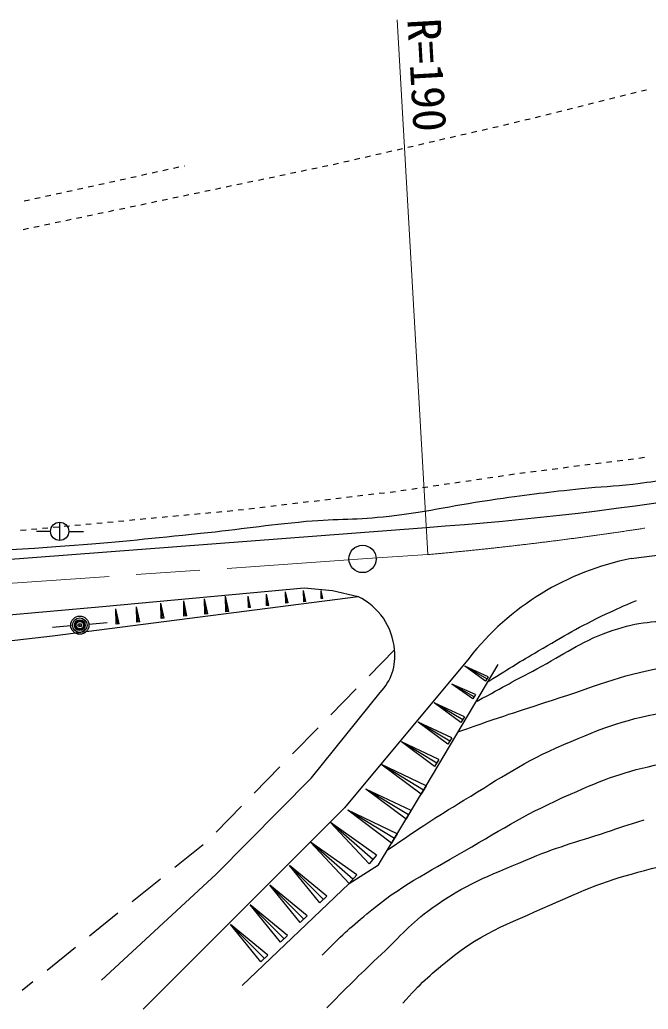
# Model space of a CAD drawing. Units: millimetres, scale not verified. Extents: x 40000 to 680000, y 20000 to 380000.
# Drawn here: x 245654 to 280172, y 250766 to 305066 of the extents above; entities that cross this region are included whole.
import ezdxf
from ezdxf.enums import TextEntityAlignment as Align

# ---------------------------------------------------------------- set-up
doc = ezdxf.new("R2010")
doc.units = ezdxf.units.MM
doc.header["$LTSCALE"] = 1000
doc.header["$PDMODE"] = 32
doc.header["$PDSIZE"] = 500
doc.linetypes.add('CHAIN', pattern=[18.5, 12, -1.5, 3.5, -1.5])
for name, color, linetype, lineweight in [('M-BGD', 7, 'Continuous', 25), ('M-BGD-HTXT', 7, 'Continuous', 13), ('M-BMK', 2, 'CHAIN', 13), ('M-BMK-SRVR', 3, 'Continuous', 25)]:
    doc.layers.add(name, color=color, linetype=linetype, lineweight=lineweight)
doc.styles.add('ＭＳ ゴシック', font='')
doc.styles.get('ＭＳ ゴシック').set_extended_font_data('MS Gothic')

msp = doc.modelspace()

# ---------------------------------------------------------------- linework, layer by layer
at = {"layer": 'M-BGD'}
for p, q in [((278631, 300870), (278922, 300942)), ((279213, 301014), (279504, 301087)), ((279795, 301159), (280086, 301231)), ((276302, 300291), (276593, 300363)), ((276884, 300435), (277175, 300508)), ((277466, 300580), (277757, 300652)), ((278048, 300725), (278339, 300797)), ((273972, 299712), (274264, 299784)), ((274555, 299856), (274846, 299929)), ((275137, 300001), (275428, 300073)), ((275719, 300146), (276010, 300218)), ((271639, 299148), (271932, 299216)), ((272224, 299283), (272517, 299350)), ((272808, 299422), (273099, 299495)), ((273390, 299567), (273681, 299639)), ((269301, 298610), (269593, 298678)), ((269885, 298745), (270178, 298812)), ((270470, 298879), (270762, 298947)), ((271055, 299014), (271347, 299081)), ((266962, 298072), (267254, 298139)), ((267546, 298207), (267839, 298274)), ((268131, 298341), (268424, 298408)), ((268716, 298476), (269008, 298543)), ((264623, 297534), (264915, 297601)), ((265208, 297668), (265500, 297736)), ((265792, 297803), (266085, 297870)), ((266377, 297937), (266669, 298005)), ((254691, 297053), (254709, 297057)), ((262281, 297009), (262575, 297070)), ((262868, 297132), (262937, 297146)), ((262937, 297146), (263161, 297197)), ((263453, 297265), (263746, 297332)), ((264038, 297399), (264331, 297467)), ((252347, 296538), (252640, 296603)), ((252933, 296667), (253226, 296731)), ((253519, 296796), (253812, 296860)), ((254105, 296924), (254398, 296989)), ((259932, 296517), (260226, 296578)), ((260519, 296640), (260813, 296701)), ((261107, 296763), (261400, 296824)), ((261694, 296886), (261988, 296947)), ((249417, 295895), (249710, 295959)), ((250003, 296023), (250296, 296088)), ((250589, 296152), (250882, 296217)), ((251175, 296281), (251468, 296345)), ((251761, 296410), (252054, 296474)), ((256996, 295902), (257289, 295964)), ((257583, 296025), (257877, 296086)), ((258170, 296148), (258464, 296209)), ((258758, 296271), (259051, 296332)), ((259345, 296394), (259638, 296455)), ((247073, 295380), (247366, 295444)), ((247659, 295509), (247952, 295573)), ((248245, 295637), (248538, 295702)), ((248831, 295766), (249124, 295830)), ((254647, 295410), (254940, 295472)), ((255234, 295533), (255528, 295595)), ((255821, 295656), (256115, 295718)), ((256408, 295779), (256702, 295841)), ((245901, 295122), (246194, 295187)), ((246487, 295251), (246780, 295315)), ((251710, 294796), (252004, 294857)), ((252298, 294918), (252591, 294980)), ((252885, 295041), (253178, 295103)), ((253472, 295164), (253766, 295226)), ((254059, 295287), (254353, 295349)), ((249361, 294303), (249655, 294364)), ((249949, 294426), (250242, 294488)), ((250536, 294550), (250683, 294581)), ((250683, 294581), (250829, 294611)), ((251123, 294673), (251417, 294734)), ((247013, 293809), (247306, 293871)), ((247600, 293932), (247894, 293994)), ((248187, 294056), (248481, 294117)), ((248774, 294179), (249068, 294241)), ((245839, 293562), (246132, 293624)), ((246426, 293685), (246719, 293747)), ((277282, 280713), (277580, 280751)), ((277877, 280788), (278175, 280826)), ((278472, 280864), (278770, 280902)), ((279068, 280940), (279365, 280978)), ((279663, 281016), (279960, 281054)), ((273116, 280182), (273413, 280220)), ((273711, 280258), (274008, 280296)), ((274306, 280334), (274604, 280372)), ((274901, 280410), (275199, 280447)), ((275496, 280485), (275794, 280523)), ((276092, 280561), (276389, 280599)), ((276687, 280637), (276984, 280675)), ((269554, 279660), (269850, 279704)), ((270147, 279747), (270444, 279791)), ((270741, 279834), (271038, 279878)), ((271335, 279921), (271631, 279965)), ((271928, 280009), (272225, 280052)), ((272522, 280096), (272819, 280139)), ((265394, 279078), (265692, 279113)), ((265990, 279149), (266288, 279184)), ((266585, 279224), (266882, 279268)), ((267179, 279311), (267476, 279355)), ((267773, 279399), (268070, 279442)), ((268366, 279486), (268663, 279529)), ((268960, 279573), (269257, 279616)), ((261223, 278586), (261521, 278621)), ((261819, 278656), (262117, 278691)), ((262415, 278727), (262713, 278762)), ((263011, 278797), (263309, 278832)), ((263607, 278867), (263905, 278902)), ((264203, 278938), (264501, 278973)), ((264799, 279008), (265096, 279043)), ((255856, 277995), (256155, 278023)), ((256454, 278050), (256752, 278078)), ((257051, 278106), (257350, 278134)), ((257648, 278164), (257946, 278199)), ((258244, 278234), (258542, 278269)), ((258840, 278305), (259138, 278340)), ((259436, 278375), (259734, 278410)), ((260032, 278445), (260330, 278480)), ((260628, 278516), (260925, 278551)), ((247843, 277490), (247843, 276490)), ((250479, 277494), (250778, 277522)), ((251077, 277550), (251376, 277577)), ((251674, 277605), (251973, 277633)), ((252272, 277661), (252570, 277689)), ((252869, 277716), (253168, 277744)), ((253467, 277772), (253765, 277800)), ((254064, 277828), (254363, 277856)), ((254661, 277883), (254960, 277911)), ((255259, 277939), (255557, 277967)), ((211417, 272912), (267982, 277208)), ((245700, 277049), (245999, 277077)), ((246298, 277104), (246596, 277132)), ((247342, 276988), (246575, 276989)), ((246895, 277160), (247194, 277188)), ((247492, 277216), (247791, 277244)), ((248090, 277271), (248389, 277299)), ((248343, 276991), (249161, 276991)), ((248687, 277327), (248986, 277355)), ((249285, 277383), (249583, 277410)), ((249882, 277438), (250181, 277466)), ((250198, 272859), (261278, 273896)), ((260325, 273056), (260255, 273675)), ((260387, 273063), (260255, 273675)), ((260264, 273049), (260255, 273675)), ((261313, 273129), (261243, 273748)), ((261375, 273136), (261243, 273748)), ((261251, 273122), (261243, 273748)), ((261278, 273896), (262825, 273753)), ((262259, 273310), (262209, 273752)), ((262303, 273315), (262209, 273752)), ((262215, 273305), (262209, 273752)), ((262825, 273753), (264232, 273414)), ((247445, 271262), (264232, 273414)), ((254754, 272337), (254659, 273171)), ((254837, 272346), (254659, 273171)), ((254671, 272328), (254659, 273171)), ((255894, 272458), (255799, 273293)), ((255978, 272468), (255799, 273293)), ((255811, 272449), (255799, 273293)), ((257046, 272592), (256951, 273426)), ((257130, 272601), (256951, 273426)), ((256963, 272582), (256951, 273426)), ((258271, 272810), (258201, 273429)), ((258333, 272817), (258201, 273429)), ((258210, 272803), (258201, 273429)), ((259271, 272920), (259200, 273539)), ((259333, 272927), (259200, 273539)), ((259209, 272913), (259200, 273539)), ((261375, 273136), (261251, 273122)), ((262303, 273315), (262215, 273305)), ((238000, 271795), (250198, 272859)), ((251033, 271910), (250939, 272745)), ((251117, 271920), (250939, 272745)), ((250950, 271901), (250939, 272745)), ((252158, 272020), (252063, 272854)), ((252242, 272029), (252063, 272854)), ((252075, 272010), (252063, 272854)), ((253501, 272211), (253406, 273045)), ((253585, 272220), (253406, 273045)), ((253418, 272201), (253406, 273045)), ((257130, 272601), (256963, 272582)), ((258333, 272817), (258210, 272803)), ((259333, 272927), (259209, 272913)), ((260387, 273063), (260264, 273049)), ((253585, 272220), (253418, 272201)), ((254837, 272346), (254671, 272328)), ((255978, 272468), (255811, 272449)), ((248453, 271797), (247457, 271708)), ((250450, 271976), (249454, 271887)), ((251117, 271920), (250950, 271901)), ((252242, 272029), (252075, 272010)), ((222311, 268260), (247445, 271262)), ((266236, 270485), (264836, 269057)), ((270334, 270036), (263486, 261819)), ((267977, 263030), (271929, 269679)), ((271308, 268893), (270090, 269589)), ((271377, 269015), (270090, 269589)), ((271238, 268772), (270090, 269589)), ((271377, 269015), (271238, 268772)), ((264136, 268343), (262736, 266915)), ((270607, 267916), (269390, 268612)), ((270677, 268038), (269390, 268612)), ((270538, 267795), (269390, 268612)), ((261685, 263456), (265449, 268153)), ((270677, 268038), (270538, 267795)), ((269981, 266647), (268422, 267587)), ((270075, 266803), (268422, 267587)), ((269887, 266492), (268422, 267587)), ((270075, 266803), (269887, 266492)), ((262036, 266201), (260635, 264773)), ((269277, 265479), (267538, 266527)), ((269382, 265653), (267538, 266527)), ((269173, 265305), (267538, 266527)), ((269382, 265653), (269173, 265305)), ((268552, 264275), (266628, 265434)), ((268668, 264467), (266628, 265434)), ((268436, 264082), (266628, 265434)), ((268668, 264467), (268436, 264082)), ((259935, 264059), (258535, 262631)), ((267836, 262795), (265486, 264212)), ((267977, 263030), (265486, 264212)), ((267694, 262560), (265486, 264212)), ((256446, 258176), (261685, 263456)), ((267011, 261428), (264662, 262845)), ((267153, 261663), (264662, 262845)), ((266870, 261193), (264662, 262845)), ((265359, 258688), (267977, 263030)), ((267977, 263030), (267694, 262560)), ((263486, 261819), (252434, 250766)), ((257835, 261917), (256435, 260489)), ((266235, 260140), (263676, 261683)), ((266389, 260396), (263676, 261683)), ((266080, 259884), (263676, 261683)), ((267153, 261663), (266870, 261193)), ((265049, 258981), (262722, 261013)), ((265252, 259214), (262722, 261013)), ((264846, 258749), (262722, 261013)), ((266389, 260396), (266080, 259884)), ((255720, 259790), (254162, 258536)), ((263956, 257903), (261629, 259935)), ((264159, 258136), (261629, 259935)), ((263752, 257671), (261629, 259935)), ((265252, 259214), (264846, 258749)), ((262329, 256791), (260464, 258656)), ((262516, 256977), (260464, 258656)), ((262143, 256604), (260464, 258656)), ((263752, 257671), (265359, 258688)), ((250142, 252363), (256446, 258176)), ((264159, 258136), (263752, 257671)), ((253383, 257909), (251825, 256655)), ((257869, 252076), (263752, 257671)), ((261249, 255711), (259384, 257576)), ((261436, 255897), (259384, 257576)), ((261063, 255524), (259384, 257576)), ((262516, 256977), (262143, 256604)), ((260169, 254631), (258304, 256496)), ((260356, 254817), (258304, 256496)), ((259983, 254444), (258304, 256496)), ((251046, 256028), (249488, 254774)), ((261436, 255897), (261063, 255524)), ((259089, 253551), (257224, 255415)), ((259275, 253737), (257224, 255415)), ((258903, 253364), (257224, 255415)), ((260356, 254817), (259983, 254444)), ((248709, 254147), (247151, 252893)), ((259275, 253737), (258903, 253364)), ((246372, 252266), (245789, 251796))]:
    msp.add_line(p, q, dxfattribs=at)
for centre, radius in [((247843, 276990), 500), ((248951, 271842), 500), ((248951, 271842), 500), ((248951, 271842), 400), ((248951, 271842), 300), ((248951, 271842), 200), ((248951, 271842), 100), ((248951, 271842), 20)]:
    msp.add_circle(centre, radius, dxfattribs=at)
for centre, radius, start, end in [((255924, 449394), 172607, 274.00567, 285.14026), ((257482, 442475), 168391, 277.42242, 285.34571), ((282114, 260816), 14958, 101.0934, 141.9491), ((262698, 270214), 3548, 4.3835, 64.3984), ((263416, 270138), 2841, 315.6877, 7.0238)]:
    msp.add_arc(centre, radius, start, end, dxfattribs=at)
for points, knots in [([(283217, 280225), (281377, 279866), (280858, 279749), (279328, 279570), (278228, 279441), (277605, 279441), (276504, 279324), (274693, 279133), (273681, 279004), (271878, 278751), (269553, 278425), (268274, 278085), (265943, 277810), (264171, 277601), (263162, 277680), (261385, 277523), (259109, 277322), (257845, 277099), (255572, 276868), (252867, 276593), (251352, 276424), (248641, 276213), (244467, 275889), (242118, 275871), (237943, 275558), (234241, 275281), (232171, 275069), (228473, 274740), (225125, 274441), (223253, 274243), (219904, 273948), (217410, 273729), (216014, 273601), (213518, 273402), (212834, 273348), (212445, 273372), (211767, 273267), (211620, 273245), (211517, 273250), (211403, 273154), (211313, 273077), (211281, 273016), (211235, 272902)], [0, 0, 0, 0, 1, 1, 1, 2, 2, 2, 3, 3, 3, 4, 4, 4, 5, 5, 5, 6, 6, 6, 7, 7, 7, 8, 8, 8, 9, 9, 9, 10, 10, 10, 11, 11, 11, 12, 12, 12, 13, 13, 13, 14, 14, 14, 14]), ([(271412, 268773), (272707, 269587), (273058, 269800), (274133, 270426), (275567, 271261), (276362, 271754), (277866, 272458), (278508, 272758), (278727, 272865), (279524, 273195)], [0, 0, 0, 0, 1, 1, 1, 2, 2, 2, 3, 3, 3, 3]), ([(270773, 267671), (272359, 268543), (272769, 268766), (274059, 269449), (275585, 270258), (276365, 270887), (277988, 271476), (279427, 271997), (280327, 272053), (281857, 272090), (284420, 272151), (285822, 271558), (288366, 271230), (290643, 270937), (291940, 270905), (294199, 270493), (296425, 270087), (297785, 270135), (299848, 269204), (301487, 268464), (302158, 267601), (303532, 266441), (305151, 265072), (305905, 264133), (307339, 262572), (308144, 261697), (308410, 261406), (309365, 260300)], [0, 0, 0, 0, 1, 1, 1, 2, 2, 2, 3, 3, 3, 4, 4, 4, 5, 5, 5, 6, 6, 6, 7, 7, 7, 8, 8, 8, 9, 9, 9, 9]), ([(269770, 266006), (272242, 266865), (272897, 267088), (274918, 267730), (277254, 268472), (278522, 269086), (280936, 269511), (283133, 269897), (284418, 269683), (286646, 269572), (290247, 269393), (292331, 269343), (295795, 268344), (297960, 267720), (299214, 267243), (301015, 265888), (302330, 264898), (302928, 264173), (304085, 263002), (304669, 262411), (304864, 262215), (305558, 261467)], [0, 0, 0, 0, 1, 1, 1, 2, 2, 2, 3, 3, 3, 4, 4, 4, 5, 5, 5, 6, 6, 6, 7, 7, 7, 7]), ([(265860, 259519), (267830, 260857), (268383, 261217), (270046, 262233), (272138, 263510), (273277, 264317), (275528, 265289), (277733, 266241), (279029, 266724), (281398, 267120), (283412, 267458), (284594, 267237), (286626, 267036), (290192, 266682), (292128, 265970), (295550, 264905), (297123, 264416), (298039, 264170), (299479, 263370), (300404, 262857), (300756, 262638), (301751, 261897)], [0, 0, 0, 0, 1, 1, 1, 2, 2, 2, 3, 3, 3, 4, 4, 4, 5, 5, 5, 6, 6, 6, 7, 7, 7, 7]), ([(262269, 253730), (263345, 254842), (263723, 255164), (264725, 256002), (266629, 257594), (267925, 258189), (270068, 259441), (272301, 260745), (273536, 261525), (275901, 262572), (277773, 263401), (278867, 263826), (280874, 264230), (283673, 264794), (285334, 264552), (288181, 264353), (290048, 264222), (291076, 263929), (292887, 263461), (295014, 262910), (295767, 262579), (298190, 261590)], [0, 0, 0, 0, 1, 1, 1, 2, 2, 2, 3, 3, 3, 4, 4, 4, 5, 5, 5, 6, 6, 6, 7, 7, 7, 7]), ([(262515, 250844), (263949, 252282), (264326, 252664), (265524, 253792), (266587, 254792), (267099, 255460), (268287, 256309), (270129, 257624), (271360, 258069), (273445, 258949), (275129, 259660), (276130, 259912), (277866, 260484), (278680, 260753), (278940, 260840), (279953, 261160)], [0, 0, 0, 0, 1, 1, 1, 2, 2, 2, 3, 3, 3, 4, 4, 4, 5, 5, 5, 5]), ([(266690, 251090), (267703, 252230), (268123, 252584), (269146, 253423), (271229, 255131), (272776, 255557), (275225, 256677), (277302, 257627), (278536, 258030), (280752, 258581), (283237, 259199), (284700, 259441), (287260, 259379), (289038, 259336), (290047, 259118), (291743, 258581), (293349, 258072), (293964, 257744), (295672, 256800)], [0, 0, 0, 0, 1, 1, 1, 2, 2, 2, 3, 3, 3, 4, 4, 4, 5, 5, 5, 6, 6, 6, 6])]:
    msp.add_open_spline(points, degree=3, knots=knots, dxfattribs=at)
msp.add_point((248951, 271842), dxfattribs=at)
at = {"layer": 'M-BGD-HTXT'}
msp.add_line((268067, 275716), (266389, 305066), dxfattribs=at)
at = {"layer": 'M-BMK'}
for p, q in [((164764, 268571), (264485, 275476)), ((264485, 275476), (268067, 275716))]:
    msp.add_line(p, q, dxfattribs=at)
msp.add_arc((250860, 466836), 191893, 275.14461, 285.24147, dxfattribs=at)
at = {"layer": 'M-BMK-SRVR'}
msp.add_circle((264485, 275476), 750, dxfattribs=at)

# ---------------------------------------------------------------- texts
at = {"layer": 'M-BGD-HTXT', "style": 'ＭＳ ゴシック'}
msp.add_text('R=190', height=1833, rotation=273.273, dxfattribs=at).set_placement((266389, 305066), align=Align.BOTTOM_LEFT)

doc.saveas('drawing.dxf')
